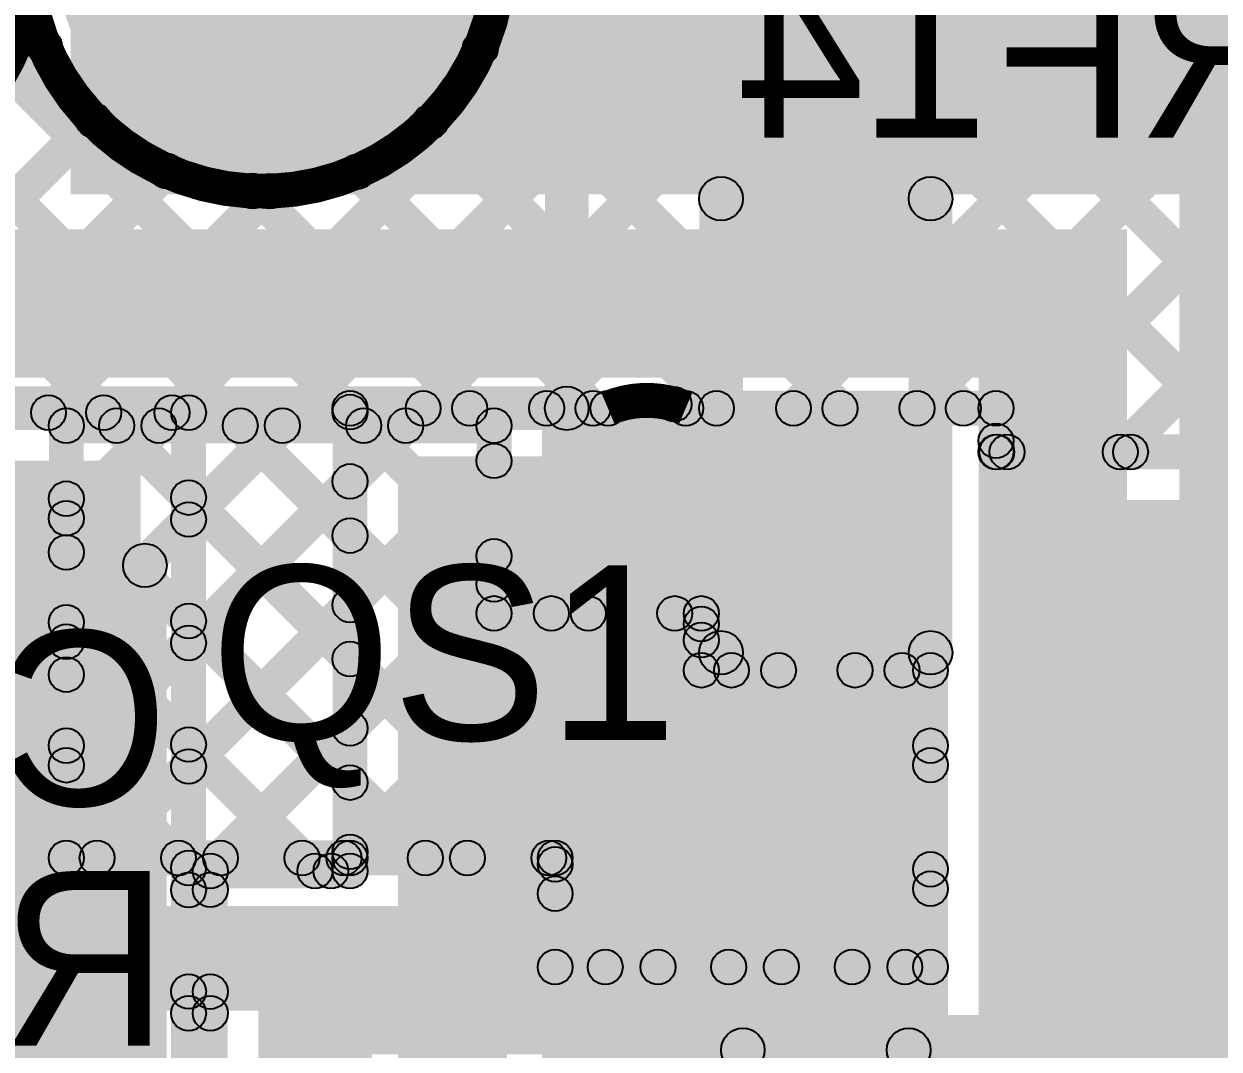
# Model space of a CAD drawing. Header units: millimetres. Extents: x 3.07 to 5.81, y 1.29 to 3.84.
# Drawn here: x 3.8913 to 4.1651, y 1.9692 to 2.204 of the extents above; entities that cross this region are included whole.
import ezdxf

# ---------------------------------------------------------------- set-up
doc = ezdxf.new("R2010")
doc.units = ezdxf.units.MM
doc.header["$MEASUREMENT"] = 0
for name, color, linetype in [('BottomLayer', 5, 'Continuous'), ('BottomOverlay', 54, 'Continuous'), ('BottomPaste', 16, 'Continuous'), ('BottomSolder', 6, 'Continuous'), ('MultiLayer', 9, 'Continuous'), ('PadHoleLayer', 156, 'Continuous'), ('TopLayer', 1, 'Continuous'), ('TopOverlay', 2, 'Continuous'), ('TopPaste', 8, 'Continuous'), ('TopSolder', 216, 'Continuous'), ('ViaHoleLayer', 16, 'Continuous')]:
    doc.layers.add(name, color=color, linetype=linetype)

# ---------------------------------------------------------------- blocks, each defined once
blk = doc.blocks.new('750312723_3')
at = {"layer": 'BottomLayer'}
h = blk.add_hatch(color=5, dxfattribs=at)
edge = h.paths.add_edge_path()
edge.add_arc((-0.30217, -0.21417), 0.04331, 0, 360)
at = {"layer": 'BottomSolder'}
h = blk.add_hatch(color=6, dxfattribs=at)
edge = h.paths.add_edge_path()
edge.add_arc((-0.30217, -0.21417), 0.04731, 0, 360)
at = {"layer": 'MultiLayer'}
h = blk.add_hatch(color=9, dxfattribs=at)
edge = h.paths.add_edge_path()
edge.add_arc((-0.30217, -0.21417), 0.04331, 0, 360)
at = {"layer": 'PadHoleLayer'}
h = blk.add_hatch(color=156, dxfattribs=at)
edge = h.paths.add_edge_path()
edge.add_arc((-0.30217, -0.21417), 0.02402, 0, 360)
at = {"layer": 'TopLayer'}
h = blk.add_hatch(color=1, dxfattribs=at)
edge = h.paths.add_edge_path()
edge.add_arc((-0.30217, -0.21417), 0.04331, 0, 360)
at = {"layer": 'TopOverlay'}
for points in [[(-0.41117, 0.28417), (-0.40117, 0.28417), (-0.40117, -0.28383), (-0.41117, -0.28383)], [(-0.40617, -0.28883), (-0.40617, -0.27883), (0.40583, -0.27883), (0.40583, -0.28883)]]:
    blk.add_hatch(color=2, dxfattribs=at).paths.add_polyline_path(points)
h = blk.add_hatch(color=2, dxfattribs=at)
edge = h.paths.add_edge_path()
edge.add_arc((-0.40617, -0.28383), 0.005, 0, 360)
h = blk.add_hatch(color=2, dxfattribs=at)
edge = h.paths.add_edge_path()
edge.add_arc((-0.40617, -0.28383), 0.005, 0, 360)
at = {"layer": 'TopSolder'}
h = blk.add_hatch(color=216, dxfattribs=at)
edge = h.paths.add_edge_path()
edge.add_arc((-0.30217, -0.21417), 0.04731, 0, 360)
at = {"layer": 'TopOverlay'}
blk.add_circle((-0.40617, -0.28383), 0.005, dxfattribs=at)
blk.add_circle((-0.40617, -0.28383), 0.005, dxfattribs=at)
blk = doc.blocks.new('R__0603_B_5')
at = {"layer": 'BottomLayer'}
for points in [[(-0.015, 0.0175), (-0.015, -0.0175), (-0.045, -0.0175), (-0.045, 0.0175)], [(0.045, 0.0175), (0.045, -0.0175), (0.015, -0.0175), (0.015, 0.0175)]]:
    blk.add_hatch(color=5, dxfattribs=at).paths.add_polyline_path(points)
at = {"layer": 'BottomOverlay'}
h = blk.add_hatch(color=54, dxfattribs=at)
edge = h.paths.add_edge_path()
edge.add_arc((-0.052, 0.024), 0.005, 0, 360)
h = blk.add_hatch(color=54, dxfattribs=at)
edge = h.paths.add_edge_path()
edge.add_arc((-0.052, 0.024), 0.005, 0, 360)
for points in [[(0.052, 0.029), (0.052, 0.019), (-0.052, 0.019), (-0.052, 0.029)], [(-0.047, -0.024), (-0.057, -0.024), (-0.057, 0.024), (-0.047, 0.024)], [(0.057, -0.024), (0.047, -0.024), (0.047, 0.024), (0.057, 0.024)], [(0.052, -0.019), (0.052, -0.029), (-0.052, -0.029), (-0.052, -0.019)]]:
    blk.add_hatch(color=54, dxfattribs=at).paths.add_polyline_path(points)
h = blk.add_hatch(color=54, dxfattribs=at)
edge = h.paths.add_edge_path()
edge.add_arc((0.052, 0.024), 0.005, 0, 360)
h = blk.add_hatch(color=54, dxfattribs=at)
edge = h.paths.add_edge_path()
edge.add_arc((0.052, 0.024), 0.005, 0, 360)
h = blk.add_hatch(color=54, dxfattribs=at)
edge = h.paths.add_edge_path()
edge.add_arc((-0.052, -0.024), 0.005, 0, 360)
h = blk.add_hatch(color=54, dxfattribs=at)
edge = h.paths.add_edge_path()
edge.add_arc((-0.052, -0.024), 0.005, 0, 360)
h = blk.add_hatch(color=54, dxfattribs=at)
edge = h.paths.add_edge_path()
edge.add_arc((0.052, -0.024), 0.005, 0, 360)
h = blk.add_hatch(color=54, dxfattribs=at)
edge = h.paths.add_edge_path()
edge.add_arc((0.052, -0.024), 0.005, 0, 360)
at = {"layer": 'BottomPaste'}
for points in [[(-0.015, 0.0175), (-0.015, -0.0175), (-0.045, -0.0175), (-0.045, 0.0175)], [(0.045, 0.0175), (0.045, -0.0175), (0.015, -0.0175), (0.015, 0.0175)]]:
    blk.add_hatch(color=16, dxfattribs=at).paths.add_polyline_path(points)
at = {"layer": 'BottomSolder'}
for points in [[(-0.011, 0.0215), (-0.011, -0.0215), (-0.049, -0.0215), (-0.049, 0.0215)], [(0.049, 0.0215), (0.049, -0.0215), (0.011, -0.0215), (0.011, 0.0215)]]:
    blk.add_hatch(color=6, dxfattribs=at).paths.add_polyline_path(points)
at = {"layer": 'BottomOverlay'}
for centre in [(-0.052, 0.024), (-0.052, 0.024), (0.052, 0.024), (0.052, 0.024), (-0.052, -0.024), (-0.052, -0.024), (0.052, -0.024), (0.052, -0.024)]:
    blk.add_circle(centre, 0.005, dxfattribs=at)
blk = doc.blocks.new('R__0402_B_24')
at = {"layer": 'BottomLayer'}
for points in [[(-0.0095, 0.0125), (-0.0095, -0.0125), (-0.0275, -0.0125), (-0.0275, 0.0125)], [(0.0275, 0.0125), (0.0275, -0.0125), (0.0095, -0.0125), (0.0095, 0.0125)]]:
    blk.add_hatch(color=5, dxfattribs=at).paths.add_polyline_path(points)
at = {"layer": 'BottomOverlay'}
h = blk.add_hatch(color=54, dxfattribs=at)
edge = h.paths.add_edge_path()
edge.add_arc((-0.034, 0.019), 0.005, 0, 360)
h = blk.add_hatch(color=54, dxfattribs=at)
edge = h.paths.add_edge_path()
edge.add_arc((-0.034, 0.019), 0.005, 0, 360)
for points in [[(-0.034, 0.014), (-0.034, 0.024), (0.034, 0.024), (0.034, 0.014)], [(-0.039, 0.019), (-0.029, 0.019), (-0.029, -0.019), (-0.039, -0.019)], [(0.029, 0.019), (0.039, 0.019), (0.039, -0.019), (0.029, -0.019)], [(-0.034, -0.024), (-0.034, -0.014), (0.034, -0.014), (0.034, -0.024)]]:
    blk.add_hatch(color=54, dxfattribs=at).paths.add_polyline_path(points)
h = blk.add_hatch(color=54, dxfattribs=at)
edge = h.paths.add_edge_path()
edge.add_arc((0.034, 0.019), 0.005, 0, 360)
h = blk.add_hatch(color=54, dxfattribs=at)
edge = h.paths.add_edge_path()
edge.add_arc((0.034, 0.019), 0.005, 0, 360)
h = blk.add_hatch(color=54, dxfattribs=at)
edge = h.paths.add_edge_path()
edge.add_arc((-0.034, -0.019), 0.005, 0, 360)
h = blk.add_hatch(color=54, dxfattribs=at)
edge = h.paths.add_edge_path()
edge.add_arc((-0.034, -0.019), 0.005, 0, 360)
h = blk.add_hatch(color=54, dxfattribs=at)
edge = h.paths.add_edge_path()
edge.add_arc((0.034, -0.019), 0.005, 0, 360)
h = blk.add_hatch(color=54, dxfattribs=at)
edge = h.paths.add_edge_path()
edge.add_arc((0.034, -0.019), 0.005, 0, 360)
at = {"layer": 'BottomPaste'}
for points in [[(-0.0095, 0.0125), (-0.0095, -0.0125), (-0.0275, -0.0125), (-0.0275, 0.0125)], [(0.0275, 0.0125), (0.0275, -0.0125), (0.0095, -0.0125), (0.0095, 0.0125)]]:
    blk.add_hatch(color=16, dxfattribs=at).paths.add_polyline_path(points)
at = {"layer": 'BottomSolder'}
for points in [[(-0.0055, 0.0165), (-0.0055, -0.0165), (-0.0315, -0.0165), (-0.0315, 0.0165)], [(0.0315, 0.0165), (0.0315, -0.0165), (0.0055, -0.0165), (0.0055, 0.0165)]]:
    blk.add_hatch(color=6, dxfattribs=at).paths.add_polyline_path(points)
at = {"layer": 'BottomOverlay'}
for centre in [(-0.034, 0.019), (-0.034, 0.019), (0.034, 0.019), (0.034, 0.019), (-0.034, -0.019), (-0.034, -0.019), (0.034, -0.019), (0.034, -0.019)]:
    blk.add_circle(centre, 0.005, dxfattribs=at)
blk = doc.blocks.new('STD2HNK60Z_55')
at = {"layer": 'TopLayer'}
blk.add_hatch(color=1, dxfattribs=at).paths.add_polyline_path([(0.06047, -0.1063), (0.11953, -0.1063), (0.11953, -0.22047), (0.06047, -0.22047)])
at = {"layer": 'TopOverlay'}
for points in [[(0.13, 0.231), (0.14, 0.231), (0.14, -0.044), (0.13, -0.044)], [(-0.137, -0.049), (-0.137, -0.039), (0.135, -0.039), (0.135, -0.049)]]:
    blk.add_hatch(color=2, dxfattribs=at).paths.add_polyline_path(points)
h = blk.add_hatch(color=2, dxfattribs=at)
edge = h.paths.add_edge_path()
edge.add_arc((0.135, -0.044), 0.005, 0, 360)
h = blk.add_hatch(color=2, dxfattribs=at)
edge = h.paths.add_edge_path()
edge.add_arc((0.135, -0.044), 0.005, 0, 360)
at = {"layer": 'TopPaste'}
blk.add_hatch(color=8, dxfattribs=at).paths.add_polyline_path([(0.06047, -0.1063), (0.11953, -0.1063), (0.11953, -0.22047), (0.06047, -0.22047)])
at = {"layer": 'TopSolder'}
blk.add_hatch(color=216, dxfattribs=at).paths.add_polyline_path([(0.05647, -0.1023), (0.12353, -0.1023), (0.12353, -0.22447), (0.05647, -0.22447)])
at = {"layer": 'TopOverlay'}
blk.add_circle((0.135, -0.044), 0.005, dxfattribs=at)
blk.add_circle((0.135, -0.044), 0.005, dxfattribs=at)

msp = doc.modelspace()

# ---------------------------------------------------------------- hatches: boundary and pattern name
at = {"layer": 'BottomLayer'}
for points in [[(3.902, 2.165), (4.183, 2.165), (4.183, 2.268), (3.902, 2.268)], [(4.156, 1.871), (4.183, 1.871), (4.183, 2.181), (4.156, 2.181)], [(3.875, 2.123), (4.144, 2.123), (4.144, 2.157), (3.875, 2.157)], [(4.144, 1.942), (4.144, 2.155), (4.11, 2.155), (4.11, 1.942)], [(3.90383, 2.08798), (3.89817, 2.09364), (3.91936, 2.11483), (3.92502, 2.10917)], [(3.90383, 2.03141), (3.89817, 2.03707), (3.97593, 2.11483), (3.98159, 2.10917)], [(3.90383, 2.05969), (3.89817, 2.06535), (3.94765, 2.11483), (3.95331, 2.10917)], [(3.901, 2.108), (3.901, 2.116), (3.999, 2.116), (3.999, 2.108)], [(3.90972, 2.10917), (3.91538, 2.11483), (4.01438, 2.01583), (4.00872, 2.01017)], [(3.93801, 2.10917), (3.94366, 2.11483), (4.06766, 1.99083), (4.06201, 1.98517)], [(3.96629, 2.10917), (3.97195, 2.11483), (4.00183, 2.08495), (3.99617, 2.07929)], [(3.905, 2.083), (3.897, 2.083), (3.897, 2.112), (3.905, 2.112)], [(4.003, 2.069), (3.995, 2.069), (3.995, 2.112), (4.003, 2.112)], [(4.01, 2.08), (4.102, 2.08), (4.102, 2.114), (4.01, 2.114)], [(3.91087, 2.01017), (3.90522, 2.01583), (3.99617, 2.10678), (4.00183, 2.10113)], [(3.89817, 2.09244), (3.90383, 2.0981), (3.9861, 2.01583), (3.98044, 2.01017)], [(3.905, 2.055), (3.897, 2.055), (3.897, 2.083), (3.905, 2.083)], [(3.905, 2.055), (3.897, 2.055), (3.897, 2.083), (3.905, 2.083)], [(3.93916, 2.01017), (3.9335, 2.01583), (3.99617, 2.0785), (4.00183, 2.07284)], [(3.999, 2.065), (3.999, 2.073), (4.0465, 2.073), (4.0465, 2.065)], [(3.96744, 2.01017), (3.96179, 2.01583), (4.01779, 2.07183), (4.02344, 2.06617)], [(4.00929, 2.06617), (4.01495, 2.07183), (4.09595, 1.99083), (4.09029, 1.98517)], [(4.03758, 2.06617), (4.04323, 2.07183), (4.04933, 2.06573), (4.04367, 2.06008)], [(3.89817, 2.06415), (3.90383, 2.06981), (3.95781, 2.01583), (3.95215, 2.01017)], [(3.99573, 2.01017), (3.99007, 2.01583), (4.04367, 2.06943), (4.04933, 2.06377)], [(4.0505, 2.056), (4.0425, 2.056), (4.0425, 2.069), (4.0505, 2.069)], [(4.0465, 2.052), (4.0465, 2.06), (4.099, 2.06), (4.099, 2.052)], [(4.01583, 2.00199), (4.01017, 2.00764), (4.06136, 2.05883), (4.06701, 2.05317)], [(4.0273, 1.98517), (4.02164, 1.99083), (4.08964, 2.05883), (4.0953, 2.05317)], [(4.05058, 2.05317), (4.05623, 2.05883), (4.10183, 2.01323), (4.09617, 2.00758)], [(4.07886, 2.05317), (4.08452, 2.05883), (4.10183, 2.04152), (4.09617, 2.03586)], [(3.905, 2.013), (3.897, 2.013), (3.897, 2.055), (3.905, 2.055)], [(4.103, 1.988), (4.095, 1.988), (4.095, 2.056), (4.103, 2.056)], [(3.89817, 2.03587), (3.90383, 2.04153), (3.92953, 2.01583), (3.92387, 2.01017)], [(4.05558, 1.98517), (4.04992, 1.99083), (4.09617, 2.03708), (4.10183, 2.03142)], [(3.901, 2.009), (3.901, 2.017), (3.966, 2.017), (3.966, 2.009)], [(3.966, 2.009), (3.966, 2.017), (4.013, 2.017), (4.013, 2.009)], [(3.966, 2.009), (3.966, 2.017), (4.013, 2.017), (4.013, 2.009)], [(4.017, 1.988), (4.009, 1.988), (4.009, 2.013), (4.017, 2.013)], [(4.017, 1.988), (4.009, 1.988), (4.009, 2.013), (4.017, 2.013)], [(4.01017, 2.00872), (4.01583, 2.01438), (4.03938, 1.99083), (4.03372, 1.98517)], [(4.08386, 1.98517), (4.07821, 1.99083), (4.09617, 2.00879), (4.10183, 2.00314)], [(3.741, 1.978), (4.002, 1.978), (4.002, 2.002), (3.741, 2.002)], [(3.977, 1.9), (4.002, 1.9), (4.002, 2.002), (3.977, 2.002)], [(4.013, 1.984), (4.013, 1.992), (4.099, 1.992), (4.099, 1.984)], [(4.01, 1.943), (4.144, 1.943), (4.144, 1.977), (4.01, 1.977)]]:
    msp.add_hatch(color=5, dxfattribs=at).paths.add_polyline_path(points)
h = msp.add_hatch(color=5, dxfattribs=at)
edge = h.paths.add_edge_path()
edge.add_arc((3.901, 2.112), 0.004, 0, 360)
h = msp.add_hatch(color=5, dxfattribs=at)
edge = h.paths.add_edge_path()
edge.add_arc((3.901, 2.112), 0.004, 0, 360)
h = msp.add_hatch(color=5, dxfattribs=at)
edge = h.paths.add_edge_path()
edge.add_arc((3.91255, 2.112), 0.004, 0, 360)
h = msp.add_hatch(color=5, dxfattribs=at)
edge = h.paths.add_edge_path()
edge.add_arc((3.92219, 2.112), 0.004, 0, 360)
h = msp.add_hatch(color=5, dxfattribs=at)
edge = h.paths.add_edge_path()
edge.add_arc((3.94084, 2.112), 0.004, 0, 360)
h = msp.add_hatch(color=5, dxfattribs=at)
edge = h.paths.add_edge_path()
edge.add_arc((3.95048, 2.112), 0.004, 0, 360)
h = msp.add_hatch(color=5, dxfattribs=at)
edge = h.paths.add_edge_path()
edge.add_arc((3.96912, 2.112), 0.004, 0, 360)
h = msp.add_hatch(color=5, dxfattribs=at)
edge = h.paths.add_edge_path()
edge.add_arc((3.97876, 2.112), 0.004, 0, 360)
h = msp.add_hatch(color=5, dxfattribs=at)
edge = h.paths.add_edge_path()
edge.add_arc((3.999, 2.112), 0.004, 0, 360)
h = msp.add_hatch(color=5, dxfattribs=at)
edge = h.paths.add_edge_path()
edge.add_arc((3.999, 2.112), 0.004, 0, 360)
h = msp.add_hatch(color=5, dxfattribs=at)
edge = h.paths.add_edge_path()
edge.add_arc((3.999, 2.10395), 0.004, 0, 360)
h = msp.add_hatch(color=5, dxfattribs=at)
edge = h.paths.add_edge_path()
edge.add_arc((4.034, 2.095), 0.01181, 0, 360)
h = msp.add_hatch(color=5, dxfattribs=at)
edge = h.paths.add_edge_path()
edge.add_arc((3.901, 2.09527), 0.004, 0, 360)
h = msp.add_hatch(color=5, dxfattribs=at)
edge = h.paths.add_edge_path()
edge.add_arc((3.901, 2.09081), 0.004, 0, 360)
h = msp.add_hatch(color=5, dxfattribs=at)
edge = h.paths.add_edge_path()
edge.add_arc((3.901, 2.083), 0.004, 0, 360)
h = msp.add_hatch(color=5, dxfattribs=at)
edge = h.paths.add_edge_path()
edge.add_arc((3.901, 2.083), 0.004, 0, 360)
h = msp.add_hatch(color=5, dxfattribs=at)
edge = h.paths.add_edge_path()
edge.add_arc((3.901, 2.083), 0.004, 0, 360)
h = msp.add_hatch(color=5, dxfattribs=at)
edge = h.paths.add_edge_path()
edge.add_arc((4.127, 2.076), 0.01181, 0, 360)
h = msp.add_hatch(color=5, dxfattribs=at)
edge = h.paths.add_edge_path()
edge.add_arc((3.999, 2.08212), 0.004, 0, 360)
h = msp.add_hatch(color=5, dxfattribs=at)
edge = h.paths.add_edge_path()
edge.add_arc((3.999, 2.07567), 0.004, 0, 360)
h = msp.add_hatch(color=5, dxfattribs=at)
edge = h.paths.add_edge_path()
edge.add_arc((3.999, 2.069), 0.004, 0, 360)
h = msp.add_hatch(color=5, dxfattribs=at)
edge = h.paths.add_edge_path()
edge.add_arc((3.999, 2.069), 0.004, 0, 360)
h = msp.add_hatch(color=5, dxfattribs=at)
edge = h.paths.add_edge_path()
edge.add_arc((4.01212, 2.069), 0.004, 0, 360)
h = msp.add_hatch(color=5, dxfattribs=at)
edge = h.paths.add_edge_path()
edge.add_arc((4.02061, 2.069), 0.004, 0, 360)
h = msp.add_hatch(color=5, dxfattribs=at)
edge = h.paths.add_edge_path()
edge.add_arc((4.0404, 2.069), 0.004, 0, 360)
h = msp.add_hatch(color=5, dxfattribs=at)
edge = h.paths.add_edge_path()
edge.add_arc((4.0465, 2.069), 0.004, 0, 360)
h = msp.add_hatch(color=5, dxfattribs=at)
edge = h.paths.add_edge_path()
edge.add_arc((4.0465, 2.069), 0.004, 0, 360)
h = msp.add_hatch(color=5, dxfattribs=at)
edge = h.paths.add_edge_path()
edge.add_arc((3.901, 2.06698), 0.004, 0, 360)
h = msp.add_hatch(color=5, dxfattribs=at)
edge = h.paths.add_edge_path()
edge.add_arc((4.0465, 2.0666), 0.004, 0, 360)
h = msp.add_hatch(color=5, dxfattribs=at)
edge = h.paths.add_edge_path()
edge.add_arc((3.901, 2.06252), 0.004, 0, 360)
h = msp.add_hatch(color=5, dxfattribs=at)
edge = h.paths.add_edge_path()
edge.add_arc((4.0465, 2.0629), 0.004, 0, 360)
h = msp.add_hatch(color=5, dxfattribs=at)
edge = h.paths.add_edge_path()
edge.add_arc((4.0465, 2.056), 0.004, 0, 360)
h = msp.add_hatch(color=5, dxfattribs=at)
edge = h.paths.add_edge_path()
edge.add_arc((4.0465, 2.056), 0.004, 0, 360)
h = msp.add_hatch(color=5, dxfattribs=at)
edge = h.paths.add_edge_path()
edge.add_arc((4.0534, 2.056), 0.004, 0, 360)
h = msp.add_hatch(color=5, dxfattribs=at)
edge = h.paths.add_edge_path()
edge.add_arc((4.06418, 2.056), 0.004, 0, 360)
h = msp.add_hatch(color=5, dxfattribs=at)
edge = h.paths.add_edge_path()
edge.add_arc((4.08169, 2.056), 0.004, 0, 360)
h = msp.add_hatch(color=5, dxfattribs=at)
edge = h.paths.add_edge_path()
edge.add_arc((4.09247, 2.056), 0.004, 0, 360)
h = msp.add_hatch(color=5, dxfattribs=at)
edge = h.paths.add_edge_path()
edge.add_arc((4.099, 2.056), 0.004, 0, 360)
h = msp.add_hatch(color=5, dxfattribs=at)
edge = h.paths.add_edge_path()
edge.add_arc((4.099, 2.056), 0.004, 0, 360)
h = msp.add_hatch(color=5, dxfattribs=at)
edge = h.paths.add_edge_path()
edge.add_arc((3.901, 2.055), 0.004, 0, 360)
h = msp.add_hatch(color=5, dxfattribs=at)
edge = h.paths.add_edge_path()
edge.add_arc((3.901, 2.055), 0.004, 0, 360)
h = msp.add_hatch(color=5, dxfattribs=at)
edge = h.paths.add_edge_path()
edge.add_arc((3.901, 2.055), 0.004, 0, 360)
h = msp.add_hatch(color=5, dxfattribs=at)
edge = h.paths.add_edge_path()
edge.add_arc((4.127, 2.04167), 0.01181, 0, 360)
h = msp.add_hatch(color=5, dxfattribs=at)
edge = h.paths.add_edge_path()
edge.add_arc((3.901, 2.0387), 0.004, 0, 360)
h = msp.add_hatch(color=5, dxfattribs=at)
edge = h.paths.add_edge_path()
edge.add_arc((4.099, 2.03869), 0.004, 0, 360)
h = msp.add_hatch(color=5, dxfattribs=at)
edge = h.paths.add_edge_path()
edge.add_arc((3.901, 2.03424), 0.004, 0, 360)
h = msp.add_hatch(color=5, dxfattribs=at)
edge = h.paths.add_edge_path()
edge.add_arc((4.099, 2.03425), 0.004, 0, 360)
h = msp.add_hatch(color=5, dxfattribs=at)
edge = h.paths.add_edge_path()
edge.add_arc((4.127, 2.00733), 0.01181, 0, 360)
h = msp.add_hatch(color=5, dxfattribs=at)
edge = h.paths.add_edge_path()
edge.add_arc((3.901, 2.013), 0.004, 0, 360)
h = msp.add_hatch(color=5, dxfattribs=at)
edge = h.paths.add_edge_path()
edge.add_arc((3.901, 2.013), 0.004, 0, 360)
h = msp.add_hatch(color=5, dxfattribs=at)
edge = h.paths.add_edge_path()
edge.add_arc((3.90805, 2.013), 0.004, 0, 360)
h = msp.add_hatch(color=5, dxfattribs=at)
edge = h.paths.add_edge_path()
edge.add_arc((3.9267, 2.013), 0.004, 0, 360)
h = msp.add_hatch(color=5, dxfattribs=at)
edge = h.paths.add_edge_path()
edge.add_arc((3.93633, 2.013), 0.004, 0, 360)
h = msp.add_hatch(color=5, dxfattribs=at)
edge = h.paths.add_edge_path()
edge.add_arc((3.95498, 2.013), 0.004, 0, 360)
h = msp.add_hatch(color=5, dxfattribs=at)
edge = h.paths.add_edge_path()
edge.add_arc((3.96461, 2.013), 0.004, 0, 360)
h = msp.add_hatch(color=5, dxfattribs=at)
edge = h.paths.add_edge_path()
edge.add_arc((3.966, 2.013), 0.004, 0, 360)
h = msp.add_hatch(color=5, dxfattribs=at)
edge = h.paths.add_edge_path()
edge.add_arc((3.966, 2.013), 0.004, 0, 360)
h = msp.add_hatch(color=5, dxfattribs=at)
edge = h.paths.add_edge_path()
edge.add_arc((3.966, 2.013), 0.004, 0, 360)
h = msp.add_hatch(color=5, dxfattribs=at)
edge = h.paths.add_edge_path()
edge.add_arc((3.98327, 2.013), 0.004, 0, 360)
h = msp.add_hatch(color=5, dxfattribs=at)
edge = h.paths.add_edge_path()
edge.add_arc((3.9929, 2.013), 0.004, 0, 360)
h = msp.add_hatch(color=5, dxfattribs=at)
edge = h.paths.add_edge_path()
edge.add_arc((4.01155, 2.013), 0.004, 0, 360)
h = msp.add_hatch(color=5, dxfattribs=at)
edge = h.paths.add_edge_path()
edge.add_arc((4.013, 2.013), 0.004, 0, 360)
h = msp.add_hatch(color=5, dxfattribs=at)
edge = h.paths.add_edge_path()
edge.add_arc((4.013, 2.013), 0.004, 0, 360)
h = msp.add_hatch(color=5, dxfattribs=at)
edge = h.paths.add_edge_path()
edge.add_arc((4.013, 2.013), 0.004, 0, 360)
h = msp.add_hatch(color=5, dxfattribs=at)
edge = h.paths.add_edge_path()
edge.add_arc((4.013, 2.013), 0.004, 0, 360)
h = msp.add_hatch(color=5, dxfattribs=at)
edge = h.paths.add_edge_path()
edge.add_arc((4.013, 2.01155), 0.004, 0, 360)
h = msp.add_hatch(color=5, dxfattribs=at)
edge = h.paths.add_edge_path()
edge.add_arc((4.099, 2.0104), 0.004, 0, 360)
h = msp.add_hatch(color=5, dxfattribs=at)
edge = h.paths.add_edge_path()
edge.add_arc((4.013, 2.00482), 0.004, 0, 360)
h = msp.add_hatch(color=5, dxfattribs=at)
edge = h.paths.add_edge_path()
edge.add_arc((4.099, 2.00596), 0.004, 0, 360)
h = msp.add_hatch(color=5, dxfattribs=at)
edge = h.paths.add_edge_path()
edge.add_arc((4.013, 1.988), 0.004, 0, 360)
h = msp.add_hatch(color=5, dxfattribs=at)
edge = h.paths.add_edge_path()
edge.add_arc((4.013, 1.988), 0.004, 0, 360)
h = msp.add_hatch(color=5, dxfattribs=at)
edge = h.paths.add_edge_path()
edge.add_arc((4.013, 1.988), 0.004, 0, 360)
h = msp.add_hatch(color=5, dxfattribs=at)
edge = h.paths.add_edge_path()
edge.add_arc((4.02447, 1.988), 0.004, 0, 360)
h = msp.add_hatch(color=5, dxfattribs=at)
edge = h.paths.add_edge_path()
edge.add_arc((4.03655, 1.988), 0.004, 0, 360)
h = msp.add_hatch(color=5, dxfattribs=at)
edge = h.paths.add_edge_path()
edge.add_arc((4.05275, 1.988), 0.004, 0, 360)
h = msp.add_hatch(color=5, dxfattribs=at)
edge = h.paths.add_edge_path()
edge.add_arc((4.06484, 1.988), 0.004, 0, 360)
h = msp.add_hatch(color=5, dxfattribs=at)
edge = h.paths.add_edge_path()
edge.add_arc((4.08104, 1.988), 0.004, 0, 360)
h = msp.add_hatch(color=5, dxfattribs=at)
edge = h.paths.add_edge_path()
edge.add_arc((4.09312, 1.988), 0.004, 0, 360)
h = msp.add_hatch(color=5, dxfattribs=at)
edge = h.paths.add_edge_path()
edge.add_arc((4.099, 1.988), 0.004, 0, 360)
h = msp.add_hatch(color=5, dxfattribs=at)
edge = h.paths.add_edge_path()
edge.add_arc((4.099, 1.988), 0.004, 0, 360)
h = msp.add_hatch(color=5, dxfattribs=at)
edge = h.paths.add_edge_path()
edge.add_arc((4.127, 1.973), 0.01181, 0, 360)
at = {"layer": 'BottomSolder'}
h = msp.add_hatch(color=6, dxfattribs=at)
edge = h.paths.add_edge_path()
edge.add_arc((4.034, 2.095), 0.01581, 0, 360)
h = msp.add_hatch(color=6, dxfattribs=at)
edge = h.paths.add_edge_path()
edge.add_arc((4.127, 2.076), 0.01581, 0, 360)
h = msp.add_hatch(color=6, dxfattribs=at)
edge = h.paths.add_edge_path()
edge.add_arc((4.127, 2.04167), 0.01581, 0, 360)
h = msp.add_hatch(color=6, dxfattribs=at)
edge = h.paths.add_edge_path()
edge.add_arc((4.127, 2.00733), 0.01581, 0, 360)
h = msp.add_hatch(color=6, dxfattribs=at)
edge = h.paths.add_edge_path()
edge.add_arc((4.127, 1.973), 0.01581, 0, 360)
at = {"layer": 'TopLayer'}
for points in [[(3.388, 2.85717), (3.39365, 2.86283), (4.14765, 2.10883), (4.142, 2.10317)], [(3.50253, 2.77092), (3.50819, 2.77658), (4.17594, 2.10883), (4.17028, 2.10317)], [(3.92802, 2.11217), (3.92236, 2.11783), (4.37717, 2.57264), (4.38283, 2.56698)], [(3.75657, 2.54517), (3.76222, 2.55083), (4.20422, 2.10883), (4.19857, 2.10317)], [(3.78485, 2.54517), (3.79051, 2.55083), (4.23251, 2.10883), (4.22685, 2.10317)], [(3.81313, 2.54517), (3.81879, 2.55083), (4.26079, 2.10883), (4.25513, 2.10317)], [(3.93183, 2.08769), (3.92617, 2.09335), (4.37717, 2.54435), (4.38283, 2.53869)], [(3.98559, 2.11317), (3.97993, 2.11883), (4.37717, 2.51607), (4.38283, 2.51041)], [(4.01387, 2.11317), (4.00822, 2.11883), (4.37717, 2.48778), (4.38283, 2.48213)], [(4.04309, 2.11411), (4.03744, 2.11976), (4.37717, 2.4595), (4.38283, 2.45384)], [(4.07044, 2.11317), (4.06479, 2.11883), (4.37717, 2.43121), (4.38283, 2.42556)], [(4.09873, 2.11317), (4.09307, 2.11883), (4.37717, 2.40293), (4.38283, 2.39727)], [(4.11701, 2.10317), (4.11136, 2.10883), (4.37717, 2.37464), (4.38283, 2.36899)], [(4.1453, 2.10317), (4.13964, 2.10883), (4.37717, 2.34636), (4.38283, 2.3407)], [(3.99743, 2.21945), (4.00309, 2.22511), (4.10937, 2.11883), (4.10371, 2.11317)], [(3.81488, 2.11217), (3.80923, 2.11783), (3.89313, 2.20173), (3.89879, 2.19607)], [(3.99301, 2.19559), (3.99866, 2.20125), (4.08109, 2.11883), (4.07543, 2.11317)], [(3.88395, 2.19151), (3.88961, 2.19717), (3.96883, 2.11795), (3.96317, 2.11229)], [(3.84317, 2.11217), (3.83751, 2.11783), (3.90444, 2.18476), (3.9101, 2.1791)], [(3.98156, 2.17876), (3.98722, 2.18441), (4.0528, 2.11883), (4.04714, 2.11317)], [(3.87133, 2.17585), (3.87698, 2.18151), (3.96883, 2.08966), (3.96317, 2.08401)], [(3.87145, 2.11217), (3.8658, 2.11783), (3.92115, 2.17319), (3.92681, 2.16753)], [(3.87145, 2.11217), (3.8658, 2.11783), (3.92115, 2.17319), (3.92681, 2.16753)], [(3.96471, 2.16732), (3.97037, 2.17298), (4.02452, 2.11883), (4.01886, 2.11317)], [(3.85325, 2.16565), (3.8589, 2.1713), (3.91238, 2.11783), (3.90672, 2.11217)], [(3.89974, 2.11217), (3.89408, 2.11783), (3.9448, 2.16855), (3.95045, 2.16289)], [(3.94083, 2.16291), (3.94649, 2.16857), (3.99623, 2.11883), (3.99058, 2.11317)], [(3.966, 2.112), (3.966, 2.12), (4.02509, 2.12), (4.02509, 2.112)], [(4.04291, 2.112), (4.04291, 2.12), (4.114, 2.12), (4.114, 2.112)], [(3.69, 2.111), (3.69, 2.119), (3.929, 2.119), (3.929, 2.111)], [(3.933, 1.797), (3.925, 1.797), (3.925, 2.115), (3.933, 2.115)], [(3.97, 2.01), (3.962, 2.01), (3.962, 2.116), (3.97, 2.116)], [(4.118, 2.106), (4.11, 2.106), (4.11, 2.116), (4.118, 2.116)], [(4.11117, 2.10571), (4.11683, 2.11137), (4.11937, 2.10883), (4.11371, 2.10317)], [(4.114, 2.102), (4.114, 2.11), (4.358, 2.11), (4.358, 2.102)], [(3.646, 1.808), (3.918, 1.808), (3.918, 2.104), (3.646, 2.104)], [(3.977, 1.968), (4.103, 1.968), (4.103, 2.105), (3.977, 2.105)], [(3.93183, 2.05941), (3.92617, 2.06507), (3.96317, 2.10207), (3.96883, 2.09641)], [(3.92617, 2.09272), (3.93183, 2.09838), (3.96883, 2.06138), (3.96317, 2.05572)], [(4.111, 1.951), (4.347, 1.951), (4.347, 2.095), (4.111, 2.095)], [(3.93183, 2.03113), (3.92617, 2.03678), (3.96317, 2.07378), (3.96883, 2.06813)], [(3.92617, 2.06444), (3.93183, 2.0701), (3.96883, 2.0331), (3.96317, 2.02744)], [(3.93183, 2.00284), (3.92617, 2.0085), (3.96317, 2.0455), (3.96883, 2.03984)], [(3.92617, 2.03615), (3.93183, 2.04181), (3.96081, 2.01283), (3.95515, 2.00717)], [(3.96444, 2.00717), (3.95879, 2.01283), (3.96317, 2.01721), (3.96883, 2.01156)], [(3.92617, 2.00787), (3.93183, 2.01353), (3.93683, 2.00853), (3.93117, 2.00287)], [(3.934, 2.006), (3.934, 2.014), (3.966, 2.014), (3.966, 2.006)], [(3.934, 2.006), (3.934, 2.014), (3.966, 2.014), (3.966, 2.006)], [(3.938, 1.957), (3.93, 1.957), (3.93, 2.01), (3.938, 2.01)], [(3.938, 1.957), (3.93, 1.957), (3.93, 2.01), (3.938, 2.01)], [(3.945, 1.968), (3.989, 1.968), (3.989, 1.999), (3.945, 1.999)], [(3.945, 1.939), (3.971, 1.939), (3.971, 1.999), (3.945, 1.999)], [(3.92617, 1.97959), (3.93183, 1.98524), (3.93683, 1.98024), (3.93117, 1.97459)], [(3.93183, 1.97456), (3.92617, 1.98021), (3.93117, 1.98521), (3.93683, 1.97956)]]:
    msp.add_hatch(color=1, dxfattribs=at).paths.add_polyline_path(points)
h = msp.add_hatch(color=1, dxfattribs=at)
edge = h.paths.add_edge_path()
edge.add_arc((3.89596, 2.1989), 0.004, 0, 360)
h = msp.add_hatch(color=1, dxfattribs=at)
edge = h.paths.add_edge_path()
edge.add_arc((3.99584, 2.19842), 0.004, 0, 360)
h = msp.add_hatch(color=1, dxfattribs=at)
edge = h.paths.add_edge_path()
edge.add_arc((3.90727, 2.18193), 0.004, 0, 360)
h = msp.add_hatch(color=1, dxfattribs=at)
edge = h.paths.add_edge_path()
edge.add_arc((3.98439, 2.18159), 0.004, 0, 360)
h = msp.add_hatch(color=1, dxfattribs=at)
edge = h.paths.add_edge_path()
edge.add_arc((3.92398, 2.17036), 0.004, 0, 360)
h = msp.add_hatch(color=1, dxfattribs=at)
edge = h.paths.add_edge_path()
edge.add_arc((3.92398, 2.17036), 0.004, 0, 360)
h = msp.add_hatch(color=1, dxfattribs=at)
edge = h.paths.add_edge_path()
edge.add_arc((3.96754, 2.17015), 0.004, 0, 360)
h = msp.add_hatch(color=1, dxfattribs=at)
edge = h.paths.add_edge_path()
edge.add_arc((3.94366, 2.16574), 0.004, 0, 360)
h = msp.add_hatch(color=1, dxfattribs=at)
edge = h.paths.add_edge_path()
edge.add_arc((3.94763, 2.16572), 0.004, 0, 360)
h = msp.add_hatch(color=1, dxfattribs=at)
edge = h.paths.add_edge_path()
edge.add_arc((3.966, 2.116), 0.004, 0, 360)
h = msp.add_hatch(color=1, dxfattribs=at)
edge = h.paths.add_edge_path()
edge.add_arc((3.966, 2.116), 0.004, 0, 360)
h = msp.add_hatch(color=1, dxfattribs=at)
edge = h.paths.add_edge_path()
edge.add_arc((3.98276, 2.116), 0.004, 0, 360)
h = msp.add_hatch(color=1, dxfattribs=at)
edge = h.paths.add_edge_path()
edge.add_arc((3.9934, 2.116), 0.004, 0, 360)
h = msp.add_hatch(color=1, dxfattribs=at)
edge = h.paths.add_edge_path()
edge.add_arc((4.01105, 2.116), 0.004, 0, 360)
h = msp.add_hatch(color=1, dxfattribs=at)
edge = h.paths.add_edge_path()
edge.add_arc((4.02169, 2.116), 0.004, 0, 360)
h = msp.add_hatch(color=1, dxfattribs=at)
edge = h.paths.add_edge_path()
edge.add_arc((4.02509, 2.116), 0.004, 0, 360)
h = msp.add_hatch(color=1, dxfattribs=at)
edge = h.paths.add_edge_path()
edge.add_arc((4.02509, 2.116), 0.004, 0, 360)
h = msp.add_hatch(color=1, dxfattribs=at)
edge = h.paths.add_edge_path()
edge.add_arc((4.04026, 2.11693), 0.004, 0, 360)
h = msp.add_hatch(color=1, dxfattribs=at)
edge = h.paths.add_edge_path()
edge.add_arc((4.04291, 2.116), 0.004, 0, 360)
h = msp.add_hatch(color=1, dxfattribs=at)
edge = h.paths.add_edge_path()
edge.add_arc((4.04291, 2.116), 0.004, 0, 360)
h = msp.add_hatch(color=1, dxfattribs=at)
edge = h.paths.add_edge_path()
edge.add_arc((4.04997, 2.116), 0.004, 0, 360)
h = msp.add_hatch(color=1, dxfattribs=at)
edge = h.paths.add_edge_path()
edge.add_arc((4.06761, 2.116), 0.004, 0, 360)
h = msp.add_hatch(color=1, dxfattribs=at)
edge = h.paths.add_edge_path()
edge.add_arc((4.07826, 2.116), 0.004, 0, 360)
h = msp.add_hatch(color=1, dxfattribs=at)
edge = h.paths.add_edge_path()
edge.add_arc((4.0959, 2.116), 0.004, 0, 360)
h = msp.add_hatch(color=1, dxfattribs=at)
edge = h.paths.add_edge_path()
edge.add_arc((4.10654, 2.116), 0.004, 0, 360)
h = msp.add_hatch(color=1, dxfattribs=at)
edge = h.paths.add_edge_path()
edge.add_arc((4.114, 2.116), 0.004, 0, 360)
h = msp.add_hatch(color=1, dxfattribs=at)
edge = h.paths.add_edge_path()
edge.add_arc((4.114, 2.116), 0.004, 0, 360)
h = msp.add_hatch(color=1, dxfattribs=at)
edge = h.paths.add_edge_path()
edge.add_arc((3.89691, 2.115), 0.004, 0, 360)
h = msp.add_hatch(color=1, dxfattribs=at)
edge = h.paths.add_edge_path()
edge.add_arc((3.90955, 2.115), 0.004, 0, 360)
h = msp.add_hatch(color=1, dxfattribs=at)
edge = h.paths.add_edge_path()
edge.add_arc((3.92519, 2.115), 0.004, 0, 360)
h = msp.add_hatch(color=1, dxfattribs=at)
edge = h.paths.add_edge_path()
edge.add_arc((3.929, 2.115), 0.004, 0, 360)
h = msp.add_hatch(color=1, dxfattribs=at)
edge = h.paths.add_edge_path()
edge.add_arc((3.929, 2.115), 0.004, 0, 360)
h = msp.add_hatch(color=1, dxfattribs=at)
edge = h.paths.add_edge_path()
edge.add_arc((3.966, 2.11512), 0.004, 0, 360)
h = msp.add_hatch(color=1, dxfattribs=at)
edge = h.paths.add_edge_path()
edge.add_arc((4.114, 2.10854), 0.004, 0, 360)
h = msp.add_hatch(color=1, dxfattribs=at)
edge = h.paths.add_edge_path()
edge.add_arc((4.114, 2.106), 0.004, 0, 360)
h = msp.add_hatch(color=1, dxfattribs=at)
edge = h.paths.add_edge_path()
edge.add_arc((4.114, 2.106), 0.004, 0, 360)
h = msp.add_hatch(color=1, dxfattribs=at)
edge = h.paths.add_edge_path()
edge.add_arc((4.11418, 2.106), 0.004, 0, 360)
h = msp.add_hatch(color=1, dxfattribs=at)
edge = h.paths.add_edge_path()
edge.add_arc((4.11654, 2.106), 0.004, 0, 360)
h = msp.add_hatch(color=1, dxfattribs=at)
edge = h.paths.add_edge_path()
edge.add_arc((4.14247, 2.106), 0.004, 0, 360)
h = msp.add_hatch(color=1, dxfattribs=at)
edge = h.paths.add_edge_path()
edge.add_arc((4.14483, 2.106), 0.004, 0, 360)
h = msp.add_hatch(color=1, dxfattribs=at)
edge = h.paths.add_edge_path()
edge.add_arc((4.034, 2.095), 0.01181, 0, 360)
h = msp.add_hatch(color=1, dxfattribs=at)
edge = h.paths.add_edge_path()
edge.add_arc((3.966, 2.09924), 0.004, 0, 360)
h = msp.add_hatch(color=1, dxfattribs=at)
edge = h.paths.add_edge_path()
edge.add_arc((3.929, 2.09555), 0.004, 0, 360)
h = msp.add_hatch(color=1, dxfattribs=at)
edge = h.paths.add_edge_path()
edge.add_arc((3.929, 2.09052), 0.004, 0, 360)
h = msp.add_hatch(color=1, dxfattribs=at)
edge = h.paths.add_edge_path()
edge.add_arc((3.966, 2.08684), 0.004, 0, 360)
h = msp.add_hatch(color=1, dxfattribs=at)
edge = h.paths.add_edge_path()
edge.add_arc((4.127, 2.076), 0.01181, 0, 360)
h = msp.add_hatch(color=1, dxfattribs=at)
edge = h.paths.add_edge_path()
edge.add_arc((3.966, 2.07095), 0.004, 0, 360)
h = msp.add_hatch(color=1, dxfattribs=at)
edge = h.paths.add_edge_path()
edge.add_arc((3.929, 2.06727), 0.004, 0, 360)
h = msp.add_hatch(color=1, dxfattribs=at)
edge = h.paths.add_edge_path()
edge.add_arc((3.929, 2.06224), 0.004, 0, 360)
h = msp.add_hatch(color=1, dxfattribs=at)
edge = h.paths.add_edge_path()
edge.add_arc((3.966, 2.05855), 0.004, 0, 360)
h = msp.add_hatch(color=1, dxfattribs=at)
edge = h.paths.add_edge_path()
edge.add_arc((4.127, 2.04167), 0.01181, 0, 360)
h = msp.add_hatch(color=1, dxfattribs=at)
edge = h.paths.add_edge_path()
edge.add_arc((3.966, 2.04267), 0.004, 0, 360)
h = msp.add_hatch(color=1, dxfattribs=at)
edge = h.paths.add_edge_path()
edge.add_arc((3.929, 2.03898), 0.004, 0, 360)
h = msp.add_hatch(color=1, dxfattribs=at)
edge = h.paths.add_edge_path()
edge.add_arc((3.929, 2.03395), 0.004, 0, 360)
h = msp.add_hatch(color=1, dxfattribs=at)
edge = h.paths.add_edge_path()
edge.add_arc((3.966, 2.03027), 0.004, 0, 360)
h = msp.add_hatch(color=1, dxfattribs=at)
edge = h.paths.add_edge_path()
edge.add_arc((3.966, 2.01439), 0.004, 0, 360)
h = msp.add_hatch(color=1, dxfattribs=at)
edge = h.paths.add_edge_path()
edge.add_arc((4.127, 2.00733), 0.01181, 0, 360)
h = msp.add_hatch(color=1, dxfattribs=at)
edge = h.paths.add_edge_path()
edge.add_arc((3.929, 2.0107), 0.004, 0, 360)
h = msp.add_hatch(color=1, dxfattribs=at)
edge = h.paths.add_edge_path()
edge.add_arc((3.934, 2.01), 0.004, 0, 360)
h = msp.add_hatch(color=1, dxfattribs=at)
edge = h.paths.add_edge_path()
edge.add_arc((3.934, 2.01), 0.004, 0, 360)
h = msp.add_hatch(color=1, dxfattribs=at)
edge = h.paths.add_edge_path()
edge.add_arc((3.934, 2.01), 0.004, 0, 360)
h = msp.add_hatch(color=1, dxfattribs=at)
edge = h.paths.add_edge_path()
edge.add_arc((3.934, 2.01), 0.004, 0, 360)
h = msp.add_hatch(color=1, dxfattribs=at)
edge = h.paths.add_edge_path()
edge.add_arc((3.95798, 2.01), 0.004, 0, 360)
h = msp.add_hatch(color=1, dxfattribs=at)
edge = h.paths.add_edge_path()
edge.add_arc((3.96161, 2.01), 0.004, 0, 360)
h = msp.add_hatch(color=1, dxfattribs=at)
edge = h.paths.add_edge_path()
edge.add_arc((3.966, 2.01), 0.004, 0, 360)
h = msp.add_hatch(color=1, dxfattribs=at)
edge = h.paths.add_edge_path()
edge.add_arc((3.966, 2.01), 0.004, 0, 360)
h = msp.add_hatch(color=1, dxfattribs=at)
edge = h.paths.add_edge_path()
edge.add_arc((3.966, 2.01), 0.004, 0, 360)
h = msp.add_hatch(color=1, dxfattribs=at)
edge = h.paths.add_edge_path()
edge.add_arc((3.929, 2.00567), 0.004, 0, 360)
h = msp.add_hatch(color=1, dxfattribs=at)
edge = h.paths.add_edge_path()
edge.add_arc((3.934, 2.0057), 0.004, 0, 360)
h = msp.add_hatch(color=1, dxfattribs=at)
edge = h.paths.add_edge_path()
edge.add_arc((3.929, 1.98241), 0.004, 0, 360)
h = msp.add_hatch(color=1, dxfattribs=at)
edge = h.paths.add_edge_path()
edge.add_arc((3.934, 1.98239), 0.004, 0, 360)
h = msp.add_hatch(color=1, dxfattribs=at)
edge = h.paths.add_edge_path()
edge.add_arc((4.127, 1.973), 0.01181, 0, 360)
h = msp.add_hatch(color=1, dxfattribs=at)
edge = h.paths.add_edge_path()
edge.add_arc((3.929, 1.97739), 0.004, 0, 360)
h = msp.add_hatch(color=1, dxfattribs=at)
edge = h.paths.add_edge_path()
edge.add_arc((3.934, 1.97741), 0.004, 0, 360)
at = {"layer": 'TopSolder'}
h = msp.add_hatch(color=216, dxfattribs=at)
edge = h.paths.add_edge_path()
edge.add_arc((4.034, 2.095), 0.01581, 0, 360)
h = msp.add_hatch(color=216, dxfattribs=at)
edge = h.paths.add_edge_path()
edge.add_arc((4.127, 2.076), 0.01581, 0, 360)
h = msp.add_hatch(color=216, dxfattribs=at)
edge = h.paths.add_edge_path()
edge.add_arc((4.127, 2.04167), 0.01581, 0, 360)
h = msp.add_hatch(color=216, dxfattribs=at)
edge = h.paths.add_edge_path()
edge.add_arc((4.127, 2.00733), 0.01581, 0, 360)
h = msp.add_hatch(color=216, dxfattribs=at)
edge = h.paths.add_edge_path()
edge.add_arc((4.127, 1.973), 0.01581, 0, 360)
at = {"layer": 'ViaHoleLayer'}
h = msp.add_hatch(color=16, dxfattribs=at)
edge = h.paths.add_edge_path()
edge.add_arc((4.034, 2.095), 0.00787, 0, 360)
h = msp.add_hatch(color=16, dxfattribs=at)
edge = h.paths.add_edge_path()
edge.add_arc((4.127, 2.076), 0.00787, 0, 360)
h = msp.add_hatch(color=16, dxfattribs=at)
edge = h.paths.add_edge_path()
edge.add_arc((4.127, 2.04167), 0.00787, 0, 360)
h = msp.add_hatch(color=16, dxfattribs=at)
edge = h.paths.add_edge_path()
edge.add_arc((4.127, 2.00733), 0.00787, 0, 360)
h = msp.add_hatch(color=16, dxfattribs=at)
edge = h.paths.add_edge_path()
edge.add_arc((4.127, 1.973), 0.00787, 0, 360)

# ---------------------------------------------------------------- linework, layer by layer
at = {"layer": 'BottomLayer'}
for centre in [(3.901, 2.112), (3.901, 2.112), (3.91255, 2.112), (3.92219, 2.112), (3.94084, 2.112), (3.95048, 2.112), (3.96912, 2.112), (3.97876, 2.112), (3.999, 2.112), (3.999, 2.112), (3.999, 2.10395), (3.901, 2.09527), (3.901, 2.09081), (3.901, 2.083), (3.901, 2.083), (3.901, 2.083), (3.999, 2.08212), (3.999, 2.07567), (3.999, 2.069), (3.999, 2.069), (4.01212, 2.069), (4.02061, 2.069), (4.0404, 2.069), (4.0465, 2.069), (4.0465, 2.069), (3.901, 2.06698), (4.0465, 2.0666), (3.901, 2.06252), (4.0465, 2.0629), (4.0465, 2.056), (4.0465, 2.056), (4.0534, 2.056), (4.06418, 2.056), (4.08169, 2.056), (4.09247, 2.056), (4.099, 2.056), (4.099, 2.056), (3.901, 2.055), (3.901, 2.055), (3.901, 2.055), (3.901, 2.0387), (4.099, 2.03869), (3.901, 2.03424), (4.099, 2.03425), (3.901, 2.013), (3.901, 2.013), (3.90805, 2.013), (3.9267, 2.013), (3.93633, 2.013), (3.95498, 2.013), (3.96461, 2.013), (3.966, 2.013), (3.966, 2.013), (3.966, 2.013), (3.98327, 2.013), (3.9929, 2.013), (4.01155, 2.013), (4.013, 2.013), (4.013, 2.013), (4.013, 2.013), (4.013, 2.013), (4.013, 2.01155), (4.099, 2.0104), (4.013, 2.00482), (4.099, 2.00596), (4.013, 1.988), (4.013, 1.988), (4.013, 1.988), (4.02447, 1.988), (4.03655, 1.988), (4.05275, 1.988), (4.06484, 1.988), (4.08104, 1.988), (4.09312, 1.988), (4.099, 1.988), (4.099, 1.988)]:
    msp.add_circle(centre, 0.004, dxfattribs=at)
at = {"layer": 'TopLayer', "const_width": 0.008}
for points in [[(4.00031, 2.22, -0.91938), (3.89246, 2.21092)], [(3.89246, 2.21092, -0.844755), (3.78537, 2.21092)], [(4.02509, 2.116, -0.203314), (4.04291, 2.116)]]:
    msp.add_lwpolyline(points, format="xyb", dxfattribs=at)
at = {"layer": 'TopLayer'}
for centre in [(3.89596, 2.1989), (3.99584, 2.19842), (3.90727, 2.18193), (3.98439, 2.18159), (3.92398, 2.17036), (3.92398, 2.17036), (3.96754, 2.17015), (3.94366, 2.16574), (3.94763, 2.16572), (3.966, 2.116), (3.966, 2.116), (3.98276, 2.116), (3.9934, 2.116), (4.01105, 2.116), (4.02169, 2.116), (4.02509, 2.116), (4.02509, 2.116), (4.04026, 2.11693), (4.04291, 2.116), (4.04291, 2.116), (4.04997, 2.116), (4.06761, 2.116), (4.07826, 2.116), (4.0959, 2.116), (4.10654, 2.116), (4.114, 2.116), (4.114, 2.116), (3.89691, 2.115), (3.90955, 2.115), (3.92519, 2.115), (3.929, 2.115), (3.929, 2.115), (3.966, 2.11512), (4.114, 2.10854), (4.114, 2.106), (4.114, 2.106), (4.11418, 2.106), (4.11654, 2.106), (4.14247, 2.106), (4.14483, 2.106), (3.966, 2.09924), (3.929, 2.09555), (3.929, 2.09052), (3.966, 2.08684), (3.966, 2.07095), (3.929, 2.06727), (3.929, 2.06224), (3.966, 2.05855), (3.966, 2.04267), (3.929, 2.03898), (3.929, 2.03395), (3.966, 2.03027), (3.966, 2.01439), (3.929, 2.0107), (3.934, 2.01), (3.934, 2.01), (3.934, 2.01), (3.934, 2.01), (3.95798, 2.01), (3.96161, 2.01), (3.966, 2.01), (3.966, 2.01), (3.966, 2.01), (3.929, 2.00567), (3.934, 2.0057), (3.929, 1.98241), (3.934, 1.98239), (3.929, 1.97739), (3.934, 1.97741)]:
    msp.add_circle(centre, 0.004, dxfattribs=at)

# ---------------------------------------------------------------- block references
for name, p, rotation in [('750312723_3', (3.73183, 2.52217), 90), ('R__0603_B_5', (4.075, 2.112), 270), ('STD2HNK60Z_55', (3.875, 1.945), 90), ('R__0402_B_24', (4.075, 1.935), 90)]:
    msp.add_blockref(name, p, dxfattribs=dict(rotation=rotation))

# ---------------------------------------------------------------- texts
at = {"layer": 'BottomOverlay', "text_generation_flag": 2}
for s, p in [('RF14', (4.185, 2.178)), ('CF3', (3.9245, 2.025)), ('RF10', (3.9245, 1.97))]:
    msp.add_text(s, height=0.04, dxfattribs=at).set_placement(p)
at = {"layer": 'TopOverlay'}
msp.add_text('QS1', height=0.04, dxfattribs=at).set_placement((3.934, 2.04))

doc.saveas('drawing.dxf')
